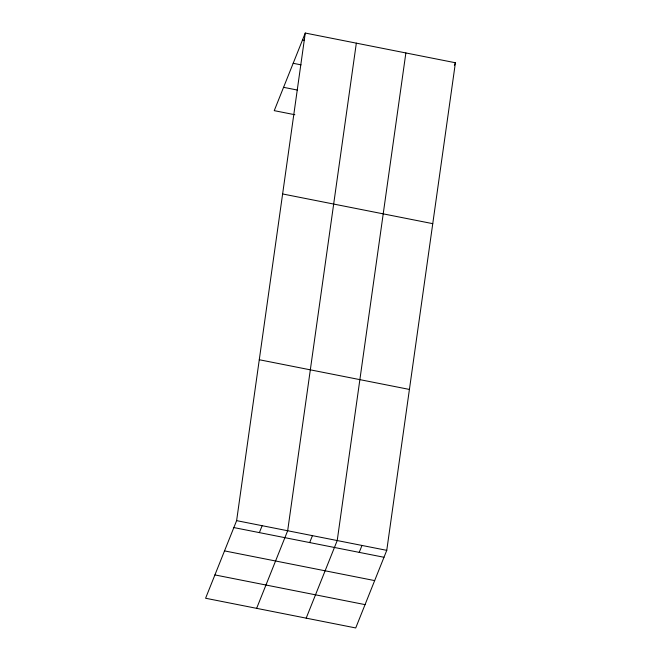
<?xml version="1.0" encoding="UTF-8"?>
<svg xmlns="http://www.w3.org/2000/svg" width="661" height="661" viewBox="0 0 661 661"><rect width="100%" height="100%" fill="white"/><g stroke="black" fill="none" stroke-linecap="round" stroke-linejoin="round"><path stroke-width="0.99" d="M236.621 520.645L305.275 33.05L455.412 62.754L386.759 550.349L355.725 627.95L205.588 598.246L236.621 520.645L386.759 550.349M356.329 43.147L287.667 530.742L256.633 608.343M405.871 52.946L337.217 540.541L306.175 618.151M305.275 33.05L274.241 110.651L294.856 114.733M259.376 532.617L262.144 525.693M454.38 65.348L455.412 62.754M309.67 542.565L312.446 535.641M359.22 552.373L361.988 545.449M302.507 39.974L304.473 40.362M293.178 63.299L301.036 64.852M283.569 87.326L297.31 90.045M282.619 193.954L432.757 223.658M259.277 359.741L409.415 389.436M233.854 527.569L383.991 557.273M224.525 550.894L374.663 580.598M214.916 574.921L365.054 604.625"/></g></svg>
